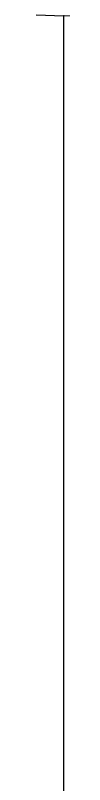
# Model space of a CAD drawing. Extents: x -290 to 291, y 0 to 1623.
# Drawn here: x -6 to 0, y 1354.8 to 1522.1 of the extents above; entities that cross this region are included whole.
import ezdxf

# ---------------------------------------------------------------- set-up
doc = ezdxf.new("R2010")
doc.units = 0

# ---------------------------------------------------------------- blocks, each defined once
blk = doc.blocks.new('1_M')
at = {"layer": '1'}
blk.add_lwpolyline([(-6.025635, 1522.179688), (-0.000122, 1521.960815), (6.025269, 1522.179565)], dxfattribs=at)
at = {"layer": '14'}
blk.add_lwpolyline([(-6.025635, 1522.179688), (-0.000122, 1521.960815), (6.025269, 1522.179565)], dxfattribs=at)
at = {"layer": '2'}
blk.add_point((-0.000122, 1521.960815), dxfattribs=at)
blk.add_point((-0.000122, 1521.960815), dxfattribs=at)
blk.add_point((-0.000122, 1521.960815), dxfattribs=at)
blk.add_point((-0.000122, 1521.960815), dxfattribs=at)
at = {"layer": '8'}
blk.add_lwpolyline([(-0.000122, 904.464539), (-0.000122, 1521.960815)], dxfattribs=at)
blk.add_lwpolyline([(-0.000122, 904.464539), (-0.000122, 1521.960815)], dxfattribs=at)
at = {"layer": '84'}
blk.add_lwpolyline([(-6.025635, 1522.179688), (-0.000122, 1521.960815), (6.025269, 1522.179565)], dxfattribs=at)
at = {"layer": '85'}
blk.add_lwpolyline([(-0.000122, 1521.960815)], dxfattribs=at)
blk.add_lwpolyline([(-0.000122, 1521.960815)], dxfattribs=at)
at = {"layer": '87'}
blk.add_lwpolyline([(-6.025635, 1522.179688), (-0.000122, 1521.960815), (6.025269, 1522.179565)], dxfattribs=at)

msp = doc.modelspace()

# ---------------------------------------------------------------- block references
at = {"layer": '1'}
msp.add_blockref('1_M', (0, 0), dxfattribs=at)

doc.saveas('drawing.dxf')
